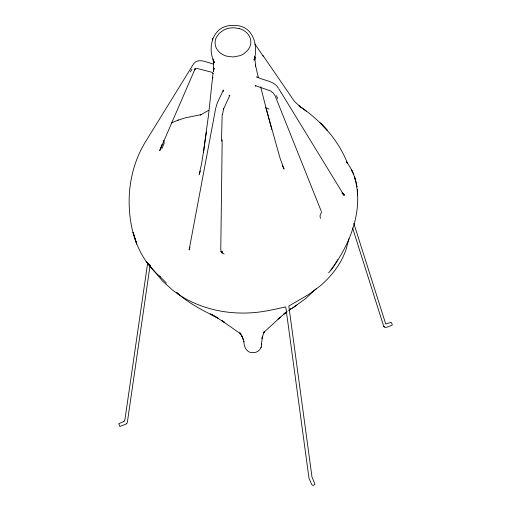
<?xml version="1.0" encoding="UTF-8"?>
<svg xmlns="http://www.w3.org/2000/svg" width="511" height="511" viewBox="0 0 511 511"><rect width="100%" height="100%" fill="white"/><g stroke="black" fill="none" stroke-linecap="round" stroke-linejoin="round"><path stroke-width="0.77" d="M222.189 139.688L220.771 249.892L222.068 253.328M223.275 91.373L223.294 90.23L223.281 91.003M221.499 141.119L222.157 114.771M147.749 262.443L124.863 420.048L123.528 421.69L118.75 423.638L119.887 426.391L125.476 424.36L126.875 423.319L127.373 422.156L150.074 265.458M254.861 56.58L254.868 59.404L254.721 56.97L254.804 58.299M206.355 132.042L203.48 152.061L208.539 114.988L213.042 73.124L213.119 73.443L212.052 72.319L197.591 68.583L195.56 68.857L194.365 69.911L195.247 68.48L159.719 150.643L162.083 144.306M212.723 78.234L212.819 77.225M349.032 238.726L345.608 251.01L342.83 257.429C337.516 268.198 329.767 277.614 320.755 285.496L308.746 294.425L288.824 306.044L311.991 477.057L314.891 483.93L314.297 484.888L313.019 485.431L311.793 484.658L308.97 478.13L287.233 317.708C286.575 314.546 286.473 309.455 285.566 306.875C277.907 308.625 270.255 310.42 262.482 311.595C233.878 315.926 203.378 310.784 179.01 294.77L172.859 290.389L162.351 280.852L149.238 264.985L150.068 264.985M222.521 114.636L223.665 108.632M254.791 57.149L254.612 58.49L254.785 57.481M213.847 68.698L213.336 71.84L213.815 68.219L213.406 71.623L213.719 68.008L213.675 69.228L213.202 59.142L213.611 61.071L213.311 60.094M213.892 68.704L213.502 70.614L213.854 68.742M203.806 149.787L201.577 163.884L199.149 174.462L200.395 171.006M213.668 69.49L213.406 71.118L213.611 69.847M223.288 90.651L223.403 90.013L217.303 102.928L215.648 108.511L189.127 249.866L189.913 247.164M262.149 337.733L262.009 338.352L262.482 336.238L261.472 344.165L261.491 343.622C262.303 348.726 257.563 353.101 252.594 352.667C246.347 352.897 244.015 346.401 243.811 341.246L243.958 341.808L242.208 336.698M254.478 58.829L254.152 59.813L254.587 58.484L254.044 60.145C258.751 45.639 253.009 24.962 234.453 25.55C213.822 23.768 206.597 45.945 213.93 61.805L213.464 60.522M262.335 336.883L264.545 331.211L263.702 332.757M223.55 109.035L229.899 95.187L228.979 95.576M261.019 347.582L261.185 347.065M212.154 39.832L212.659 38.299M321.745 211.471L319.988 215.91L320.397 218.433M161.821 148.771L164.178 143.131L163.795 140.327M337.797 259.748L332.955 267.413L328.618 272.912M190.373 71.885L191.989 69.157M330.943 270.057C350.297 244.015 364.362 209.146 354.417 176.723L356.026 181.68L356.914 186.975L356.461 184.254M264.015 332.022L263.408 332.795L280.462 317.107L278.003 319.062L286.882 311.921M255.443 85.765L255.698 85.439L255.155 86.123L255.832 85.624L255.487 85.727L270.619 90.926L273.149 92.945L275.116 95.787L321.08 210.832M316.309 288.721L305.431 298.737L292.458 308.082M124.25 421.192L124.013 421.39M126.351 423.811L126.683 423.536M289.022 310.228L290.855 308.753L289.731 309.653M286.869 311.851L283.848 313.907L286.927 311.825M288.753 310.573L297.076 304.939M208.424 110.44L200.446 115.013L201.11 114.662L185.327 117.824L177.419 120.404M171.581 122.896L178.46 119.97M239.646 28.667L234.198 27.766L230.001 28.028A17.93 14.634 -3.8 0 0 225.977 29.05A17.802 14.525 -3.8 0 0 223.46 30.213L219.245 33.311L216.377 37.297A17.891 14.602 -3.8 0 0 215.137 41.793L215.157 44.074A17.93 14.634 -3.8 0 0 216.523 48.475A17.891 14.602 -3.8 0 0 226.296 56.089L233.157 56.996L239.991 55.667A17.981 14.672 -3.8 0 0 243.645 53.872L247.554 50.519L249.572 47.459A17.891 14.602 -3.8 0 0 250.786 40.682A17.821 14.544 -3.8 0 0 250.32 38.434A17.93 14.634 -3.8 0 0 246.449 32.474L244.45 30.909A17.891 14.602 -3.8 0 0 239.653 28.68M213.751 64.118C207.23 62.77 197.393 56.74 192.928 64.923L144.817 142.92C132.611 163.316 127.622 187.684 129.539 211.292C131.212 236.056 140.749 260.667 160.237 276.821M265.305 107.751L269.016 109.028M210.443 313.811L224.636 322.422L221.959 320.787L241.147 334.2L239.825 332.77L242.514 337.337L241.562 335.325L241.882 336.002M211.669 314.559L218.025 318.053C203.487 310.848 188.629 303.445 176.582 292.407M341.878 193.12L344.401 194.863L342.306 193.069L344.133 195.496L281.05 92.382M306.549 111.385L298.992 105.822C320.161 120.059 338.301 139.465 347.569 163.539L346.445 161.802C350.361 167.065 353.58 172.916 355.241 179.284M221.825 252.306L224.157 254.114M300.532 106.965L294.432 101.376L262.986 55.52M254.817 44.106L255.43 44.661M166.407 283.081L159.349 275.934M176.64 292.445L178.799 294.496M320.033 122.704L327.564 130.592L321.208 123.918M352.564 227.887L383.627 325.999L384.809 327.359L386.629 327.302L392.18 325.175L392.084 323.942L391.113 322.345L385.741 324.012L353.81 223.339M148.043 263.631L150.049 265.982L146.299 261.543M255.909 45.46L263.178 56.184M278.399 88.16C273.807 80.463 263.67 80.757 256.682 76.797L256.944 77.295M278.821 88.85L280.839 92.146M282.449 165.845L284.078 169.09L280.213 158.691L266.25 108.862L271.737 129.334M352.679 172.29L351.434 169.824L353.714 174.398M214.071 62.016L214.371 62.642L213.317 60.362M276.387 95.666L277.697 98.61M242.565 337.471L243.313 339.508M266.729 110.632L260.655 86.793M258.413 77.71L255.411 64.974L255.628 66.238L254.785 58.082M357.406 189.613L357.636 195.304L357.534 192.392M213.649 69.426L213.534 70.505L213.668 69.381M222.355 251.751L220.893 251.361L222.355 251.751M384.112 326.861L383.844 326.472L384.112 326.861M136.699 243.951L133.09 232.377L136.699 243.951"/></g></svg>
